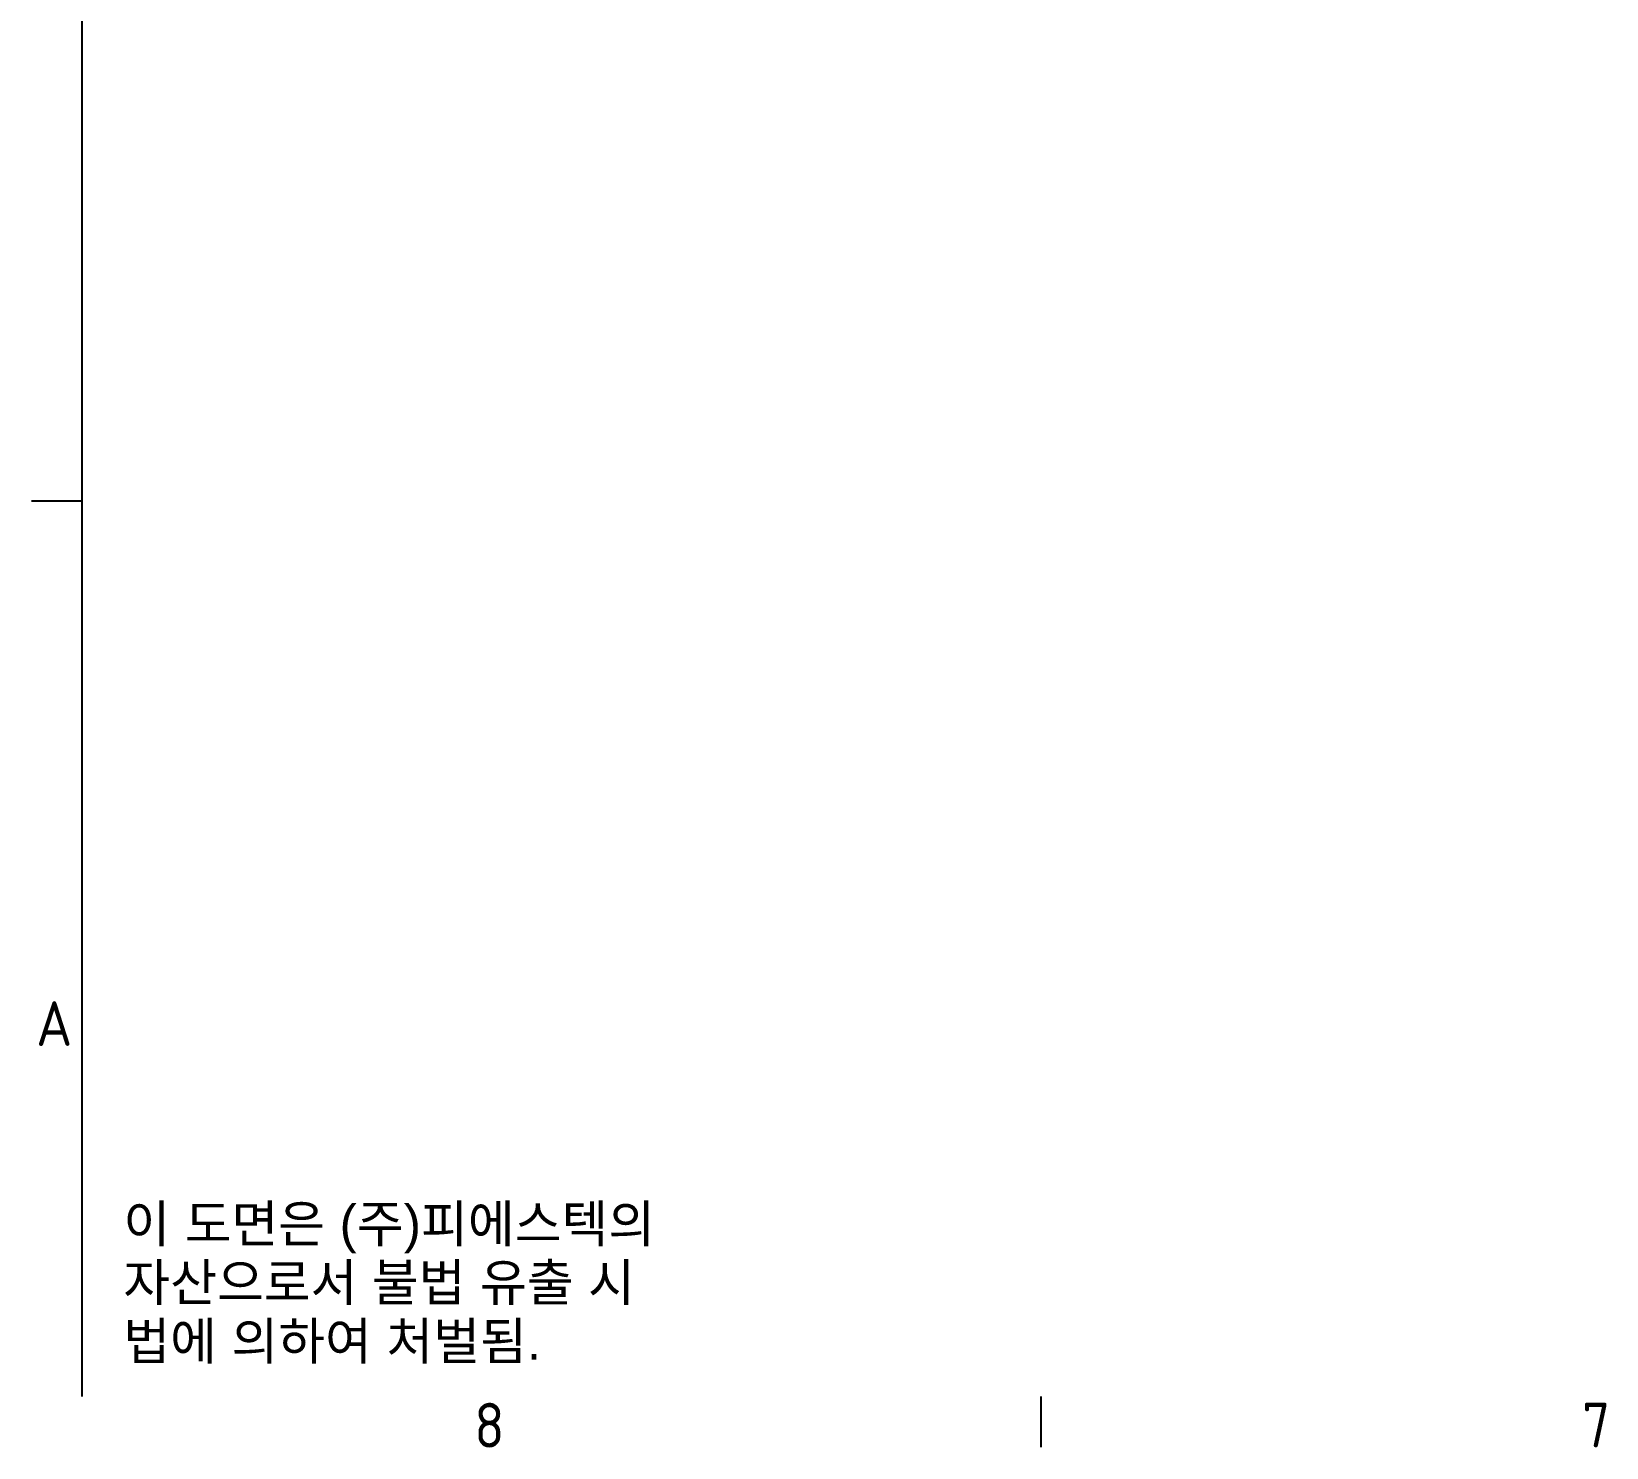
# Model space of a CAD drawing. Header units: millimetres. Extents: x 0 to 1188, y 0 to 840.
# Drawn here: x 13.2 to 224.3, y 13.2 to 203 of the extents above; entities that cross this region are included whole.
import ezdxf

# ---------------------------------------------------------------- set-up
doc = ezdxf.new("R2010")
doc.units = ezdxf.units.MM
doc.header["$LTSCALE"] = 2
doc.layers.get('0').update_dxf_attribs({"color": 3, "lineweight": 25})
doc.layers.add('경계(ISO)', color=7, linetype='Continuous', lineweight=25)
doc.layers.add('기호(ISO)', color=5, linetype='Continuous', lineweight=25)
doc.styles.add('문자 텍스트_PSTEK_POSCO', font='isocp.shx')

# ---------------------------------------------------------------- blocks, each defined once
blk = doc.blocks.new('경계 Default Border')
at = {"layer": '경계(ISO)'}
for p, q in [((10, 70), (6.6, 70)), ((74.25, 10), (74.25, 6.6))]:
    blk.add_line(p, q, dxfattribs=at)
at = {"layer": '경계(ISO)', "flags": 128}
blk.add_lwpolyline([(10, 10), (10, 410)], dxfattribs=at)
at = {"layer": '경계(ISO)', "color": 2, "char_height": 3, "attachment_point": 7, "style": '문자 텍스트_PSTEK_POSCO'}
for s, insert in [('A', (6.91, 33.49)), ('8', (36.27, 6.57)), ('7', (110.52, 6.59))]:
    blk.add_mtext(s, dxfattribs=dict(at, insert=insert))

msp = doc.modelspace()

# ---------------------------------------------------------------- block references
at = {"xscale": 2, "yscale": 2, "zscale": 2}
msp.add_blockref('경계 Default Border', (0, 0), dxfattribs=at)

# ---------------------------------------------------------------- texts
at = {"layer": '기호(ISO)', "color": 2, "insert": (25.51, 35.029), "char_height": 5, "width": 78.61221, "attachment_point": 4, "line_spacing_factor": 0.944221, "style": '문자 텍스트_PSTEK_POSCO'}
msp.add_mtext('{\\fArial|b0|i0;\\H5.0000;이 도면은 (주)피에스텍의\\P자산으로서 불법 유출 시 \\P법에 의하여 처벌됨.}', dxfattribs=at)

doc.saveas('drawing.dxf')
